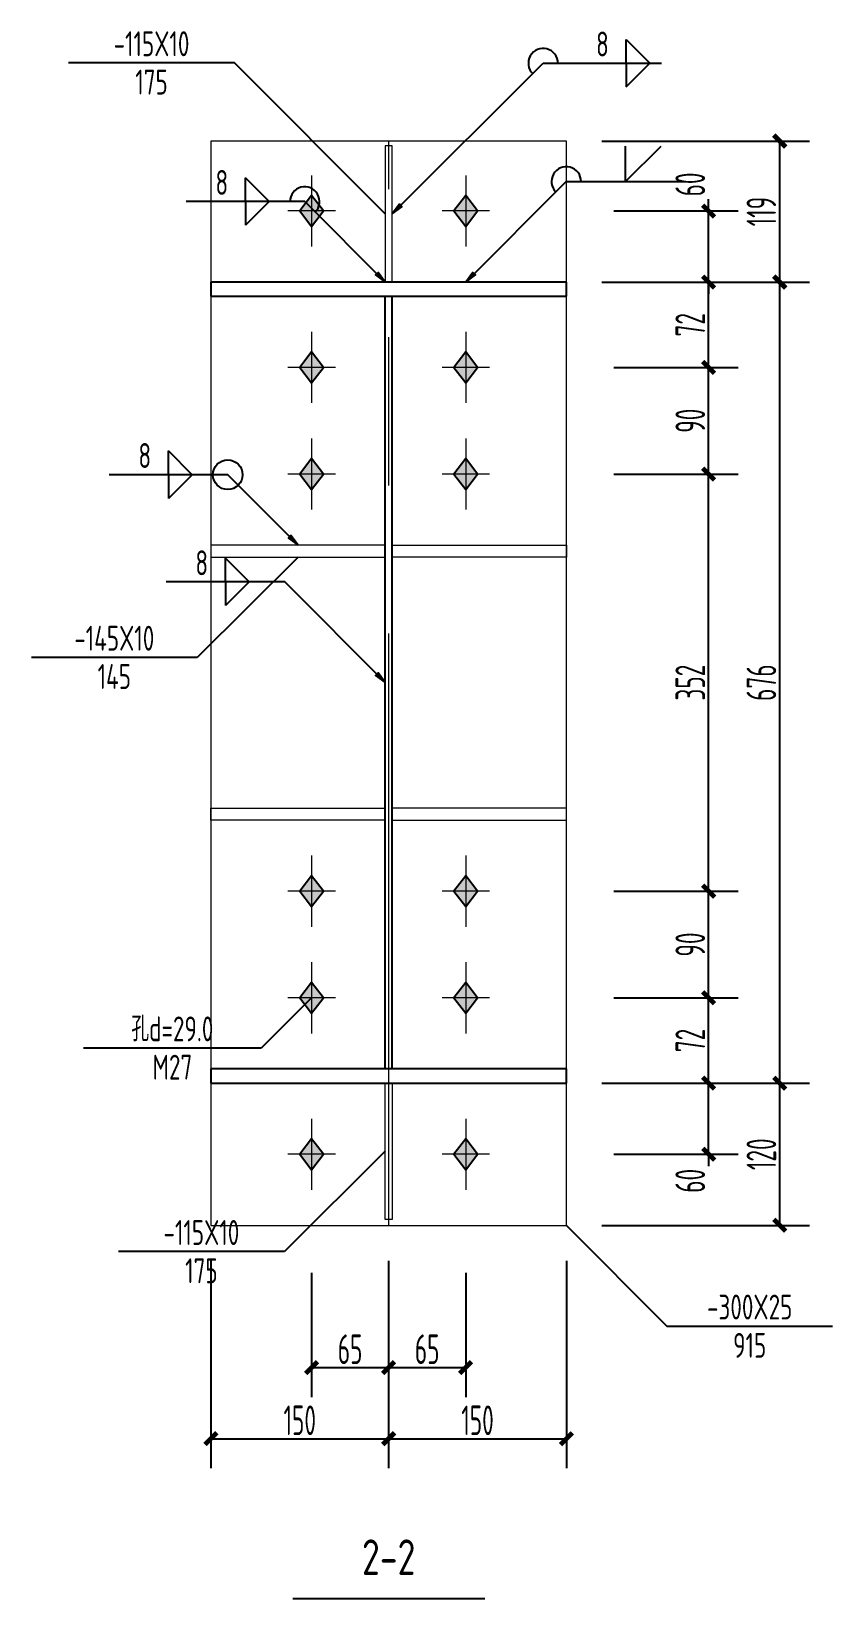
# Model space of a CAD drawing. Extents: x 447413 to 2975780, y -1432727 to 1301644.
# Drawn here: x 2641071 to 2647832, y -1249014 to -1235788 of the extents above; entities that cross this region are included whole.
import ezdxf
from ezdxf.enums import TextEntityAlignment as Align

# ---------------------------------------------------------------- set-up
doc = ezdxf.new("R2010")
doc.units = 0
doc.header["$LTSCALE"] = 1000
doc.header["$MEASUREMENT"] = 0
doc.linetypes.add('线型6', pattern=[8.75, 5, -1.25, 1.25, -1.25])
for name, color, linetype in [('10', 7, 'Continuous'), ('尺寸标注', 253, 'Continuous'), ('焊缝标注', 253, 'Continuous'), ('螺栓孔标注', 253, 'Continuous'), ('钢板标注', 253, 'Continuous')]:
    doc.layers.add(name, color=color, linetype=linetype)
doc.layers.add('20', color=2, linetype='Continuous', lineweight=18)
doc.styles.add('PkpmHz', font='Pkpmeng', dxfattribs={"width": 0.6, "bigfont": 'hztxt'})
doc.dimstyles.new('Pkpm_1.00', dxfattribs={"dimtxt": 250, "dimasz": 100, "dimexe": 250, "dimexo": 0.0625, "dimgap": 30, "dimtad": 1, "dimdec": 0, "dimrnd": 5, "dimzin": 0, "dimdsep": 46, "dimtxsty": 'PkpmHz', "dimblk1": 'ARCHTICK', "dimblk2": 'ARCHTICK', "dimsah": 1, "dimcen": 0.09, "dimadec": 0, "dimazin": 0, "dimtfac": 1, "dimtdec": 0, "dimtmove": 2, "dimatfit": 1, "dimfxl": 0, "dimtolj": 1, "dimtzin": 0, "dimarcsym": 0})

# ---------------------------------------------------------------- blocks, each defined once
blk = doc.blocks.new('_ArchTick')
at = {"color": 0, "linetype": 'ByBlock', "const_width": 0.4}
blk.add_lwpolyline([(-0.5, -0.5), (0.5, 0.5)], dxfattribs=at)
blk = doc.blocks.new('*D1303')
at = {"layer": 'Defpoints', "color": 0, "linetype": 'Continuous', "transparency": 16777216}
for p in [(2645586, -1237304), (2646786, -1237304), (2645586, -1237904)]:
    blk.add_point(p, dxfattribs=at)
at = {"layer": '尺寸标注', "color": 0, "linetype": 'Continuous', "lineweight": -2, "transparency": 16777216}
for p, q in [((2646786, -1237304), (2646786, -1237204)), ((2645986, -1237304), (2647036, -1237304)), ((2646786, -1237904), (2646786, -1237304)), ((2645986, -1237904), (2647036, -1237904)), ((2646786, -1237904), (2646786, -1238004))]:
    blk.add_line(p, q, dxfattribs=at)
at = {"layer": '尺寸标注', "color": 0, "linetype": 'Continuous', "lineweight": -2, "transparency": 16777216, "xscale": 100, "yscale": 100, "zscale": 100}
for p, rotation in [((2646786, -1237304), 270), ((2646786, -1237904), 90)]:
    blk.add_blockref('_ArchTick', p, dxfattribs=dict(at, rotation=rotation))
at = {"layer": '尺寸标注', "color": 0, "linetype": 'Continuous', "transparency": 16777216, "insert": (2646631, -1237080), "char_height": 250, "attachment_point": 5, "rotation": 90, "style": 'PkpmHz'}
blk.add_mtext('\\A1;60', dxfattribs=at)
blk = doc.blocks.new('*D1304')
at = {"layer": 'Defpoints', "color": 0, "linetype": 'Continuous', "transparency": 16777216}
for p in [(2645586, -1237904), (2646786, -1237904), (2645586, -1238624)]:
    blk.add_point(p, dxfattribs=at)
at = {"layer": '尺寸标注', "color": 0, "linetype": 'Continuous', "lineweight": -2, "transparency": 16777216}
for p, q in [((2645986, -1237904), (2647036, -1237904)), ((2646786, -1238624), (2646786, -1237904)), ((2645986, -1238624), (2647036, -1238624))]:
    blk.add_line(p, q, dxfattribs=at)
at = {"layer": '尺寸标注', "color": 0, "linetype": 'Continuous', "lineweight": -2, "transparency": 16777216, "xscale": 100, "yscale": 100, "zscale": 100}
for p, rotation in [((2646786, -1237904), 90), ((2646786, -1238624), 270)]:
    blk.add_blockref('_ArchTick', p, dxfattribs=dict(at, rotation=rotation))
at = {"layer": '尺寸标注', "color": 0, "linetype": 'Continuous', "transparency": 16777216, "insert": (2646631, -1238264), "char_height": 250, "attachment_point": 5, "rotation": 90, "style": 'PkpmHz'}
blk.add_mtext('\\A1;72', dxfattribs=at)
blk = doc.blocks.new('*D1305')
at = {"layer": 'Defpoints', "color": 0, "linetype": 'Continuous', "transparency": 16777216}
for p in [(2645586, -1238624), (2646786, -1238624), (2645586, -1239524)]:
    blk.add_point(p, dxfattribs=at)
at = {"layer": '尺寸标注', "color": 0, "linetype": 'Continuous', "lineweight": -2, "transparency": 16777216}
for p, q in [((2645986, -1238624), (2647036, -1238624)), ((2646786, -1239524), (2646786, -1238624)), ((2645986, -1239524), (2647036, -1239524))]:
    blk.add_line(p, q, dxfattribs=at)
at = {"layer": '尺寸标注', "color": 0, "linetype": 'Continuous', "lineweight": -2, "transparency": 16777216, "xscale": 100, "yscale": 100, "zscale": 100}
for p, rotation in [((2646786, -1238624), 90), ((2646786, -1239524), 270)]:
    blk.add_blockref('_ArchTick', p, dxfattribs=dict(at, rotation=rotation))
at = {"layer": '尺寸标注', "color": 0, "linetype": 'Continuous', "transparency": 16777216, "insert": (2646631, -1239074), "char_height": 250, "attachment_point": 5, "rotation": 90, "style": 'PkpmHz'}
blk.add_mtext('\\A1;90', dxfattribs=at)
blk = doc.blocks.new('*D1306')
at = {"layer": 'Defpoints', "color": 0, "linetype": 'Continuous', "transparency": 16777216}
for p in [(2645586, -1244664), (2646786, -1244664), (2645586, -1245264)]:
    blk.add_point(p, dxfattribs=at)
at = {"layer": '尺寸标注', "color": 0, "linetype": 'Continuous', "lineweight": -2, "transparency": 16777216}
for p, q in [((2646786, -1244664), (2646786, -1244564)), ((2645986, -1244664), (2647036, -1244664)), ((2646786, -1245264), (2646786, -1244664)), ((2645986, -1245264), (2647036, -1245264)), ((2646786, -1245264), (2646786, -1245364))]:
    blk.add_line(p, q, dxfattribs=at)
at = {"layer": '尺寸标注', "color": 0, "linetype": 'Continuous', "lineweight": -2, "transparency": 16777216, "xscale": 100, "yscale": 100, "zscale": 100}
for p, rotation in [((2646786, -1244664), 270), ((2646786, -1245264), 90)]:
    blk.add_blockref('_ArchTick', p, dxfattribs=dict(at, rotation=rotation))
at = {"layer": '尺寸标注', "color": 0, "linetype": 'Continuous', "transparency": 16777216, "insert": (2646631, -1245488), "char_height": 250, "attachment_point": 5, "rotation": 90, "style": 'PkpmHz'}
blk.add_mtext('\\A1;60', dxfattribs=at)
blk = doc.blocks.new('*D1307')
at = {"layer": 'Defpoints', "color": 0, "linetype": 'Continuous', "transparency": 16777216}
for p in [(2645586, -1243944), (2646786, -1243944), (2645586, -1244664)]:
    blk.add_point(p, dxfattribs=at)
at = {"layer": '尺寸标注', "color": 0, "linetype": 'Continuous', "lineweight": -2, "transparency": 16777216}
for p, q in [((2645986, -1243944), (2647036, -1243944)), ((2646786, -1244664), (2646786, -1243944)), ((2645986, -1244664), (2647036, -1244664))]:
    blk.add_line(p, q, dxfattribs=at)
at = {"layer": '尺寸标注', "color": 0, "linetype": 'Continuous', "lineweight": -2, "transparency": 16777216, "xscale": 100, "yscale": 100, "zscale": 100}
for p, rotation in [((2646786, -1243944), 90), ((2646786, -1244664), 270)]:
    blk.add_blockref('_ArchTick', p, dxfattribs=dict(at, rotation=rotation))
at = {"layer": '尺寸标注', "color": 0, "linetype": 'Continuous', "transparency": 16777216, "insert": (2646631, -1244304), "char_height": 250, "attachment_point": 5, "rotation": 90, "style": 'PkpmHz'}
blk.add_mtext('\\A1;72', dxfattribs=at)
blk = doc.blocks.new('*D1308')
at = {"layer": 'Defpoints', "color": 0, "linetype": 'Continuous', "transparency": 16777216}
for p in [(2645586, -1243044), (2646786, -1243044), (2645586, -1243944)]:
    blk.add_point(p, dxfattribs=at)
at = {"layer": '尺寸标注', "color": 0, "linetype": 'Continuous', "lineweight": -2, "transparency": 16777216}
for p, q in [((2645986, -1243044), (2647036, -1243044)), ((2646786, -1243944), (2646786, -1243044)), ((2645986, -1243944), (2647036, -1243944))]:
    blk.add_line(p, q, dxfattribs=at)
at = {"layer": '尺寸标注', "color": 0, "linetype": 'Continuous', "lineweight": -2, "transparency": 16777216, "xscale": 100, "yscale": 100, "zscale": 100}
for p, rotation in [((2646786, -1243044), 90), ((2646786, -1243944), 270)]:
    blk.add_blockref('_ArchTick', p, dxfattribs=dict(at, rotation=rotation))
at = {"layer": '尺寸标注', "color": 0, "linetype": 'Continuous', "transparency": 16777216, "insert": (2646631, -1243494), "char_height": 250, "attachment_point": 5, "rotation": 90, "style": 'PkpmHz'}
blk.add_mtext('\\A1;90', dxfattribs=at)
blk = doc.blocks.new('*D1309')
at = {"layer": 'Defpoints', "color": 0, "linetype": 'Continuous', "transparency": 16777216}
for p in [(2645586, -1239524), (2646786, -1239524), (2645586, -1243044)]:
    blk.add_point(p, dxfattribs=at)
at = {"layer": '尺寸标注', "color": 0, "linetype": 'Continuous', "lineweight": -2, "transparency": 16777216}
for p, q in [((2645986, -1239524), (2647036, -1239524)), ((2646786, -1243044), (2646786, -1239524)), ((2645986, -1243044), (2647036, -1243044))]:
    blk.add_line(p, q, dxfattribs=at)
at = {"layer": '尺寸标注', "color": 0, "linetype": 'Continuous', "lineweight": -2, "transparency": 16777216, "xscale": 100, "yscale": 100, "zscale": 100}
for p, rotation in [((2646786, -1239524), 90), ((2646786, -1243044), 270)]:
    blk.add_blockref('_ArchTick', p, dxfattribs=dict(at, rotation=rotation))
at = {"layer": '尺寸标注', "color": 0, "linetype": 'Continuous', "transparency": 16777216, "insert": (2646631, -1241284), "char_height": 250, "attachment_point": 5, "rotation": 90, "style": 'PkpmHz'}
blk.add_mtext('\\A1;352', dxfattribs=at)
blk = doc.blocks.new('*D1310')
at = {"layer": 'Defpoints', "color": 0, "linetype": 'Continuous', "transparency": 16777216}
for p in [(2643436, -1245864), (2644086, -1245864), (2644086, -1247064)]:
    blk.add_point(p, dxfattribs=at)
at = {"layer": '尺寸标注', "color": 0, "linetype": 'Continuous', "lineweight": -2, "transparency": 16777216}
for p, q in [((2643436, -1246264), (2643436, -1247314)), ((2644086, -1246264), (2644086, -1247314)), ((2643436, -1247064), (2644086, -1247064))]:
    blk.add_line(p, q, dxfattribs=at)
at = {"layer": '尺寸标注', "color": 0, "linetype": 'Continuous', "lineweight": -2, "transparency": 16777216, "xscale": 100, "yscale": 100, "zscale": 100, "rotation": 180}
blk.add_blockref('_ArchTick', (2643436, -1247064), dxfattribs=at)
at = {"layer": '尺寸标注', "color": 0, "linetype": 'Continuous', "lineweight": -2, "transparency": 16777216, "xscale": 100, "yscale": 100, "zscale": 100}
blk.add_blockref('_ArchTick', (2644086, -1247064), dxfattribs=at)
at = {"layer": '尺寸标注', "color": 0, "linetype": 'Continuous', "transparency": 16777216, "insert": (2643761, -1246909), "char_height": 250, "attachment_point": 5, "style": 'PkpmHz'}
blk.add_mtext('\\A1;65', dxfattribs=at)
blk = doc.blocks.new('*D1311')
at = {"layer": 'Defpoints', "color": 0, "linetype": 'Continuous', "transparency": 16777216}
for p in [(2644086, -1245864), (2644736, -1245864), (2644736, -1247064)]:
    blk.add_point(p, dxfattribs=at)
at = {"layer": '尺寸标注', "color": 0, "linetype": 'Continuous', "lineweight": -2, "transparency": 16777216}
for p, q in [((2644086, -1246264), (2644086, -1247314)), ((2644736, -1246264), (2644736, -1247314)), ((2644086, -1247064), (2644736, -1247064))]:
    blk.add_line(p, q, dxfattribs=at)
at = {"layer": '尺寸标注', "color": 0, "linetype": 'Continuous', "lineweight": -2, "transparency": 16777216, "xscale": 100, "yscale": 100, "zscale": 100, "rotation": 180}
blk.add_blockref('_ArchTick', (2644086, -1247064), dxfattribs=at)
at = {"layer": '尺寸标注', "color": 0, "linetype": 'Continuous', "lineweight": -2, "transparency": 16777216, "xscale": 100, "yscale": 100, "zscale": 100}
blk.add_blockref('_ArchTick', (2644736, -1247064), dxfattribs=at)
at = {"layer": '尺寸标注', "color": 0, "linetype": 'Continuous', "transparency": 16777216, "insert": (2644411, -1246909), "char_height": 250, "attachment_point": 5, "style": 'PkpmHz'}
blk.add_mtext('\\A1;65', dxfattribs=at)
blk = doc.blocks.new('*D1312')
at = {"layer": 'Defpoints', "color": 0, "linetype": 'Continuous', "transparency": 16777216}
for p in [(2642586, -1245864), (2644086, -1245864), (2644086, -1247664)]:
    blk.add_point(p, dxfattribs=at)
at = {"layer": '尺寸标注', "color": 0, "linetype": 'Continuous', "lineweight": -2, "transparency": 16777216}
for p, q in [((2642586, -1246164), (2642586, -1247914)), ((2644086, -1246164), (2644086, -1247914)), ((2642586, -1247664), (2644086, -1247664))]:
    blk.add_line(p, q, dxfattribs=at)
at = {"layer": '尺寸标注', "color": 0, "linetype": 'Continuous', "lineweight": -2, "transparency": 16777216, "xscale": 100, "yscale": 100, "zscale": 100, "rotation": 180}
blk.add_blockref('_ArchTick', (2642586, -1247664), dxfattribs=at)
at = {"layer": '尺寸标注', "color": 0, "linetype": 'Continuous', "lineweight": -2, "transparency": 16777216, "xscale": 100, "yscale": 100, "zscale": 100}
blk.add_blockref('_ArchTick', (2644086, -1247664), dxfattribs=at)
at = {"layer": '尺寸标注', "color": 0, "linetype": 'Continuous', "transparency": 16777216, "insert": (2643336, -1247509), "char_height": 250, "attachment_point": 5, "style": 'PkpmHz'}
blk.add_mtext('\\A1;150', dxfattribs=at)
blk = doc.blocks.new('*D1313')
at = {"layer": 'Defpoints', "color": 0, "linetype": 'Continuous', "transparency": 16777216}
for p in [(2644086, -1245864), (2645586, -1245864), (2645586, -1247664)]:
    blk.add_point(p, dxfattribs=at)
at = {"layer": '尺寸标注', "color": 0, "linetype": 'Continuous', "lineweight": -2, "transparency": 16777216}
for p, q in [((2644086, -1246164), (2644086, -1247914)), ((2645586, -1246164), (2645586, -1247914)), ((2644086, -1247664), (2645586, -1247664))]:
    blk.add_line(p, q, dxfattribs=at)
at = {"layer": '尺寸标注', "color": 0, "linetype": 'Continuous', "lineweight": -2, "transparency": 16777216, "xscale": 100, "yscale": 100, "zscale": 100, "rotation": 180}
blk.add_blockref('_ArchTick', (2644086, -1247664), dxfattribs=at)
at = {"layer": '尺寸标注', "color": 0, "linetype": 'Continuous', "lineweight": -2, "transparency": 16777216, "xscale": 100, "yscale": 100, "zscale": 100}
blk.add_blockref('_ArchTick', (2645586, -1247664), dxfattribs=at)
at = {"layer": '尺寸标注', "color": 0, "linetype": 'Continuous', "transparency": 16777216, "insert": (2644836, -1247509), "char_height": 250, "attachment_point": 5, "style": 'PkpmHz'}
blk.add_mtext('\\A1;150', dxfattribs=at)
blk = doc.blocks.new('*D1314')
at = {"layer": 'Defpoints', "color": 0, "linetype": 'Continuous', "transparency": 16777216}
for p in [(2645586, -1244664), (2647386, -1244664), (2645586, -1245864)]:
    blk.add_point(p, dxfattribs=at)
at = {"layer": '尺寸标注', "color": 0, "linetype": 'Continuous', "lineweight": -2, "transparency": 16777216}
for p, q in [((2645886, -1244664), (2647636, -1244664)), ((2647386, -1245864), (2647386, -1244664)), ((2645886, -1245864), (2647636, -1245864))]:
    blk.add_line(p, q, dxfattribs=at)
at = {"layer": '尺寸标注', "color": 0, "linetype": 'Continuous', "lineweight": -2, "transparency": 16777216, "xscale": 100, "yscale": 100, "zscale": 100}
for p, rotation in [((2647386, -1244664), 90), ((2647386, -1245864), 270)]:
    blk.add_blockref('_ArchTick', p, dxfattribs=dict(at, rotation=rotation))
at = {"layer": '尺寸标注', "color": 0, "linetype": 'Continuous', "transparency": 16777216, "insert": (2647231, -1245264), "char_height": 250, "attachment_point": 5, "rotation": 90, "style": 'PkpmHz'}
blk.add_mtext('\\A1;120', dxfattribs=at)
blk = doc.blocks.new('*D1315')
at = {"layer": 'Defpoints', "color": 0, "linetype": 'Continuous', "transparency": 16777216}
for p in [(2645586, -1237904), (2647386, -1237904), (2645586, -1244664)]:
    blk.add_point(p, dxfattribs=at)
at = {"layer": '尺寸标注', "color": 0, "linetype": 'Continuous', "lineweight": -2, "transparency": 16777216}
for p, q in [((2645886, -1237904), (2647636, -1237904)), ((2647386, -1244664), (2647386, -1237904)), ((2645886, -1244664), (2647636, -1244664))]:
    blk.add_line(p, q, dxfattribs=at)
at = {"layer": '尺寸标注', "color": 0, "linetype": 'Continuous', "lineweight": -2, "transparency": 16777216, "xscale": 100, "yscale": 100, "zscale": 100}
for p, rotation in [((2647386, -1237904), 90), ((2647386, -1244664), 270)]:
    blk.add_blockref('_ArchTick', p, dxfattribs=dict(at, rotation=rotation))
at = {"layer": '尺寸标注', "color": 0, "linetype": 'Continuous', "transparency": 16777216, "insert": (2647231, -1241284), "char_height": 250, "attachment_point": 5, "rotation": 90, "style": 'PkpmHz'}
blk.add_mtext('\\A1;676', dxfattribs=at)
blk = doc.blocks.new('*D1316')
at = {"layer": 'Defpoints', "color": 0, "linetype": 'Continuous', "transparency": 16777216}
for p in [(2645586, -1236714), (2647386, -1236714), (2645586, -1237904)]:
    blk.add_point(p, dxfattribs=at)
at = {"layer": '尺寸标注', "color": 0, "linetype": 'Continuous', "lineweight": -2, "transparency": 16777216}
for p, q in [((2645886, -1236714), (2647636, -1236714)), ((2647386, -1237904), (2647386, -1236714)), ((2645886, -1237904), (2647636, -1237904))]:
    blk.add_line(p, q, dxfattribs=at)
at = {"layer": '尺寸标注', "color": 0, "linetype": 'Continuous', "lineweight": -2, "transparency": 16777216, "xscale": 100, "yscale": 100, "zscale": 100}
for p, rotation in [((2647386, -1236714), 90), ((2647386, -1237904), 270)]:
    blk.add_blockref('_ArchTick', p, dxfattribs=dict(at, rotation=rotation))
at = {"layer": '尺寸标注', "color": 0, "linetype": 'Continuous', "transparency": 16777216, "insert": (2647231, -1237309), "char_height": 250, "attachment_point": 5, "rotation": 90, "style": 'PkpmHz'}
blk.add_mtext('\\A1;119', dxfattribs=at)

msp = doc.modelspace()

# ---------------------------------------------------------------- hatches: boundary and pattern name
at = {"layer": '10'}
for points in [[(2643436.3, -1237173.9), (2643336.3, -1237303.9), (2643436.3, -1237433.9), (2643536.3, -1237303.9)], [(2644736.3, -1237173.9), (2644636.3, -1237303.9), (2644736.3, -1237433.9), (2644836.3, -1237303.9)], [(2643436.3, -1238493.9), (2643336.3, -1238623.9), (2643436.3, -1238753.9), (2643536.3, -1238623.9)], [(2644736.3, -1238493.9), (2644636.3, -1238623.9), (2644736.3, -1238753.9), (2644836.3, -1238623.9)], [(2643436.3, -1239393.9), (2643336.3, -1239523.9), (2643436.3, -1239653.9), (2643536.3, -1239523.9)], [(2644736.3, -1239393.9), (2644636.3, -1239523.9), (2644736.3, -1239653.9), (2644836.3, -1239523.9)], [(2643436.3, -1242914.1), (2643336.3, -1243044.1), (2643436.3, -1243174.1), (2643536.3, -1243044.1)], [(2644736.3, -1242914.1), (2644636.3, -1243044.1), (2644736.3, -1243174.1), (2644836.3, -1243044.1)], [(2643436.3, -1243814.1), (2643336.3, -1243944.1), (2643436.3, -1244074.1), (2643536.3, -1243944.1)], [(2644736.3, -1243814.1), (2644636.3, -1243944.1), (2644736.3, -1244074.1), (2644836.3, -1243944.1)], [(2643436.3, -1245134.1), (2643336.3, -1245264.1), (2643436.3, -1245394.1), (2643536.3, -1245264.1)], [(2644736.3, -1245134.1), (2644636.3, -1245264.1), (2644736.3, -1245394.1), (2644836.3, -1245264.1)]]:
    msp.add_hatch(color=1, dxfattribs=at).paths.add_polyline_path(points)
at = {"layer": '焊缝标注'}
for points in [[(2644116.3, -1237328.9), (2644197.6, -1237268.9), (2644176.4, -1237247.6)], [(2644056.3, -1237903.9), (2643996.3, -1237822.5), (2643975, -1237843.7)], [(2644736.3, -1237903.9), (2644817.6, -1237843.9), (2644796.4, -1237822.6)], [(2643321.3, -1240123.9), (2643261.3, -1240042.5), (2643240, -1240063.7)], [(2644056.3, -1241284), (2643996.3, -1241202.6), (2643975, -1241223.8)]]:
    msp.add_hatch(color=256, dxfattribs=at).paths.add_polyline_path(points)

# ---------------------------------------------------------------- linework, layer by layer
at = {"layer": '10', "linetype": '线型6', "lineweight": 18}
msp.add_line((2644086.3, -1245869.1, 126000), (2644086.3, -1236709.1, 126000), dxfattribs=at)
at = {"layer": '10', "color": 9, "lineweight": 18}
for p, q in [((2643436.3, -1237003.9, 126000), (2643436.3, -1237603.9, 126000)), ((2644736.3, -1237003.9, 126000), (2644736.3, -1237603.9, 126000)), ((2643636.3, -1237303.9, 126000), (2643236.3, -1237303.9, 126000)), ((2644936.3, -1237303.9, 126000), (2644536.3, -1237303.9, 126000)), ((2643436.3, -1238323.9, 126000), (2643436.3, -1238923.9, 126000)), ((2644736.3, -1238323.9, 126000), (2644736.3, -1238923.9, 126000)), ((2643636.3, -1238623.9, 126000), (2643236.3, -1238623.9, 126000)), ((2644936.3, -1238623.9, 126000), (2644536.3, -1238623.9, 126000)), ((2643436.3, -1239223.9, 126000), (2643436.3, -1239823.9, 126000)), ((2644736.3, -1239223.9, 126000), (2644736.3, -1239823.9, 126000)), ((2643636.3, -1239523.9, 126000), (2643236.3, -1239523.9, 126000)), ((2644936.3, -1239523.9, 126000), (2644536.3, -1239523.9, 126000)), ((2643436.3, -1242744.1, 126000), (2643436.3, -1243344.1, 126000)), ((2644736.3, -1242744.1, 126000), (2644736.3, -1243344.1, 126000)), ((2643636.3, -1243044.1, 126000), (2643236.3, -1243044.1, 126000)), ((2644936.3, -1243044.1, 126000), (2644536.3, -1243044.1, 126000)), ((2643436.3, -1243644.1, 126000), (2643436.3, -1244244.1, 126000)), ((2644736.3, -1243644.1, 126000), (2644736.3, -1244244.1, 126000)), ((2643636.3, -1243944.1, 126000), (2643236.3, -1243944.1, 126000)), ((2644936.3, -1243944.1, 126000), (2644536.3, -1243944.1, 126000)), ((2643436.3, -1244964.1, 126000), (2643436.3, -1245564.1, 126000)), ((2644736.3, -1244964.1, 126000), (2644736.3, -1245564.1, 126000)), ((2643636.3, -1245264.1, 126000), (2643236.3, -1245264.1, 126000)), ((2644936.3, -1245264.1, 126000), (2644536.3, -1245264.1, 126000))]:
    msp.add_line(p, q, dxfattribs=at)
at = {"layer": '10', "color": 3}
for p, q in [((2645586.3, -1237903.9, 126000), (2642586.3, -1237903.9, 126000)), ((2642586.3, -1237903.9, 126000), (2642586.3, -1238023.9, 126000)), ((2645586.3, -1238023.9, 126000), (2645586.3, -1237903.9, 126000)), ((2642586.3, -1238023.9, 126000), (2645586.3, -1238023.9, 126000)), ((2644056.3, -1244544.1, 126000), (2644056.3, -1238023.9, 126000)), ((2644116.3, -1244544.1, 126000), (2644116.3, -1238023.9, 126000)), ((2645586.3, -1244544.1, 126000), (2642586.3, -1244544.1, 126000)), ((2642586.3, -1244544.1, 126000), (2642586.3, -1244664.1, 126000)), ((2645586.3, -1244664.1, 126000), (2645586.3, -1244544.1, 126000)), ((2642586.3, -1244664.1, 126000), (2645586.3, -1244664.1, 126000))]:
    msp.add_line(p, q, dxfattribs=at)
at = {"layer": '10'}
msp.add_line((2643276.3, -1249014.1, 126000), (2644896.3, -1249014.1, 126000), dxfattribs=at)
at = {"layer": '10', "color": 1, "linetype": 'Continuous', "elevation": 126000}
for points in [[(2643436.3, -1237173.9), (2643336.3, -1237303.9), (2643436.3, -1237433.9), (2643536.3, -1237303.9)], [(2644736.3, -1237173.9), (2644636.3, -1237303.9), (2644736.3, -1237433.9), (2644836.3, -1237303.9)], [(2643436.3, -1238493.9), (2643336.3, -1238623.9), (2643436.3, -1238753.9), (2643536.3, -1238623.9)], [(2644736.3, -1238493.9), (2644636.3, -1238623.9), (2644736.3, -1238753.9), (2644836.3, -1238623.9)], [(2643436.3, -1239393.9), (2643336.3, -1239523.9), (2643436.3, -1239653.9), (2643536.3, -1239523.9)], [(2644736.3, -1239393.9), (2644636.3, -1239523.9), (2644736.3, -1239653.9), (2644836.3, -1239523.9)], [(2643436.3, -1242914.1), (2643336.3, -1243044.1), (2643436.3, -1243174.1), (2643536.3, -1243044.1)], [(2644736.3, -1242914.1), (2644636.3, -1243044.1), (2644736.3, -1243174.1), (2644836.3, -1243044.1)], [(2643436.3, -1243814.1), (2643336.3, -1243944.1), (2643436.3, -1244074.1), (2643536.3, -1243944.1)], [(2644736.3, -1243814.1), (2644636.3, -1243944.1), (2644736.3, -1244074.1), (2644836.3, -1243944.1)], [(2643436.3, -1245134.1), (2643336.3, -1245264.1), (2643436.3, -1245394.1), (2643536.3, -1245264.1)], [(2644736.3, -1245134.1), (2644636.3, -1245264.1), (2644736.3, -1245394.1), (2644836.3, -1245264.1)]]:
    msp.add_lwpolyline(points, close=True, dxfattribs=at)
at = {"layer": '20'}
for p, q in [((2645586.3, -1236714.1, 126000), (2642586.3, -1236714.1, 126000)), ((2642586.3, -1236714.1, 126000), (2642586.3, -1245864.1, 126000)), ((2644116.3, -1236753.9, 126000), (2644056.3, -1236753.9, 126000)), ((2644056.3, -1236753.9, 126000), (2644056.3, -1237903.9, 126000)), ((2644116.3, -1237903.9, 126000), (2644116.3, -1236753.9, 126000)), ((2645586.3, -1245864.1, 126000), (2645586.3, -1236714.1, 126000)), ((2644056.3, -1237903.9, 126000), (2644116.3, -1237903.9, 126000)), ((2644056.3, -1240123.9, 126000), (2642586.3, -1240123.9, 126000)), ((2642586.3, -1240123.9, 126000), (2642586.3, -1240223.9, 126000)), ((2644056.3, -1240223.9, 126000), (2644056.3, -1240123.9, 126000)), ((2644116.3, -1240123.9, 126000), (2645586.3, -1240123.9, 126000)), ((2644116.3, -1240223.9, 126000), (2644116.3, -1240123.9, 126000)), ((2645586.3, -1240123.9, 126000), (2645586.3, -1240223.9, 126000)), ((2642586.3, -1240223.9, 126000), (2644056.3, -1240223.9, 126000)), ((2645586.3, -1240223.9, 126000), (2644116.3, -1240223.9, 126000)), ((2642586.3, -1242444.1, 126000), (2642586.3, -1242344.1, 126000)), ((2642586.3, -1242344.1, 126000), (2644056.3, -1242344.1, 126000)), ((2644056.3, -1242444.1, 126000), (2642586.3, -1242444.1, 126000)), ((2644056.3, -1242344.1, 126000), (2644056.3, -1242444.1, 126000)), ((2645586.3, -1242344.1, 126000), (2644116.3, -1242344.1, 126000)), ((2644116.3, -1242344.1, 126000), (2644116.3, -1242444.1, 126000)), ((2644116.3, -1242444.1, 126000), (2645586.3, -1242444.1, 126000)), ((2645586.3, -1242444.1, 126000), (2645586.3, -1242344.1, 126000)), ((2644056.3, -1244664.1, 126000), (2644116.3, -1244664.1, 126000)), ((2644056.3, -1245814.1, 126000), (2644056.3, -1244664.1, 126000)), ((2644116.3, -1244664.1, 126000), (2644116.3, -1245814.1, 126000)), ((2642586.3, -1245864.1, 126000), (2645586.3, -1245864.1, 126000)), ((2644116.3, -1245814.1, 126000), (2644056.3, -1245814.1, 126000))]:
    msp.add_line(p, q, dxfattribs=at)
at = {"layer": '焊缝标注'}
for p, q in [((2646089.6, -1235856.6, 126000), (2646289.6, -1236056.6, 126000)), ((2646089.6, -1236056.6, 126000), (2646089.6, -1235856.6, 126000)), ((2644116.3, -1237328.9, 126000), (2645389.6, -1236056.6, 126000)), ((2645389.6, -1236056.6, 126000), (2646389.6, -1236056.6, 126000)), ((2646089.6, -1236256.6, 126000), (2646289.6, -1236056.6, 126000)), ((2646089.6, -1236056.6, 126000), (2646089.6, -1236256.6, 126000)), ((2646085.1, -1237055.7, 126000), (2646085.1, -1236755.7, 126000)), ((2646085.1, -1237055.7, 126000), (2646385.1, -1236755.7, 126000)), ((2643078.2, -1237224.3, 126000), (2642878.2, -1237024.3, 126000)), ((2642878.2, -1237224.3, 126000), (2642878.2, -1237024.3, 126000)), ((2644736.3, -1237903.9, 126000), (2645585.1, -1237055.7, 126000)), ((2645585.1, -1237055.7, 126000), (2646585.1, -1237055.7, 126000)), ((2643378.2, -1237224.3, 126000), (2642378.2, -1237224.3, 126000)), ((2643078.2, -1237224.3, 126000), (2642878.2, -1237424.3, 126000)), ((2642878.2, -1237224.3, 126000), (2642878.2, -1237424.3, 126000)), ((2644056.3, -1237903.9, 126000), (2643378.2, -1237224.3, 126000)), ((2642428, -1239529.3, 126000), (2642228, -1239329.3, 126000)), ((2642228, -1239529.3, 126000), (2642228, -1239329.3, 126000)), ((2642728, -1239529.3, 126000), (2641728, -1239529.3, 126000)), ((2642428, -1239529.3, 126000), (2642228, -1239729.3, 126000)), ((2642228, -1239529.3, 126000), (2642228, -1239729.3, 126000)), ((2643321.3, -1240123.9, 126000), (2642728, -1239529.3, 126000)), ((2642908.7, -1240434.5, 126000), (2642708.7, -1240234.5, 126000)), ((2642708.7, -1240434.5, 126000), (2642708.7, -1240234.5, 126000)), ((2643208.7, -1240434.5, 126000), (2642208.7, -1240434.5, 126000)), ((2642908.7, -1240434.5, 126000), (2642708.7, -1240634.5, 126000)), ((2642708.7, -1240434.5, 126000), (2642708.7, -1240634.5, 126000)), ((2644056.3, -1241284, 126000), (2643208.7, -1240434.5, 126000))]:
    msp.add_line(p, q, dxfattribs=at)
at = {"layer": '焊缝标注', "linetype": 'Continuous', "elevation": 126000}
for points in [[(2644116.3, -1237328.9), (2644197.6, -1237268.9), (2644176.4, -1237247.6)], [(2644056.3, -1237903.9), (2643996.3, -1237822.5), (2643975, -1237843.7)], [(2644736.3, -1237903.9), (2644817.6, -1237843.9), (2644796.4, -1237822.6)], [(2643321.3, -1240123.9), (2643261.3, -1240042.5), (2643240, -1240063.7)], [(2644056.3, -1241284), (2643996.3, -1241202.6), (2643975, -1241223.8)]]:
    msp.add_lwpolyline(points, close=True, dxfattribs=at)
at = {"layer": '焊缝标注'}
msp.add_circle((2642728, -1239529.3, 126000), 125, dxfattribs=at)
for centre, start, end in [((2645389.6, -1236056.6, 126000), 0, 224.97719), ((2645585.1, -1237055.7, 126000), 0, 224.9772), ((2643378.2, -1237224.3, 126000), 314.93158, 180)]:
    msp.add_arc(centre, 125, start, end, dxfattribs=at)
at = {"layer": '螺栓孔标注'}
for p, q in [((2643436.3, -1243944.1, 126000), (2643011.1, -1244367.5, 126000)), ((2643011.1, -1244367.5, 126000), (2641511.1, -1244367.5, 126000))]:
    msp.add_line(p, q, dxfattribs=at)
at = {"layer": '螺栓孔标注', "const_width": 0.1, "elevation": 126000}
msp.add_lwpolyline([(2643436.3, -1243944.1, 1), (2643436.2, -1243944.1, 1)], format="xyb", close=True, dxfattribs=at)
at = {"layer": '钢板标注'}
for p, q in [((2642785, -1236054.6, 126000), (2641385, -1236054.6, 126000)), ((2644056.3, -1237328.9, 126000), (2642785, -1236054.6, 126000)), ((2643321.3, -1240223.9, 126000), (2642471, -1241070.8, 126000)), ((2642471, -1241070.8, 126000), (2641071, -1241070.8, 126000)), ((2644056.3, -1245239.1, 126000), (2643206, -1246085.9, 126000)), ((2645586.3, -1245864.1, 126000), (2646432.4, -1246715, 126000)), ((2643206, -1246085.9, 126000), (2641806, -1246085.9, 126000)), ((2646432.4, -1246715, 126000), (2647832.4, -1246715, 126000))]:
    msp.add_line(p, q, dxfattribs=at)
at = {"layer": '钢板标注', "const_width": 0.1, "elevation": 126000}
for points in [[(2644056.3, -1237328.9, 1), (2644056.2, -1237328.9, 1)], [(2643321.3, -1240223.9, 1), (2643321.2, -1240223.9, 1)], [(2644056.3, -1245239.1, 1), (2644056.2, -1245239.1, 1)], [(2645586.3, -1245864.1, 1), (2645586.2, -1245864.1, 1)]]:
    msp.add_lwpolyline(points, format="xyb", close=True, dxfattribs=at)

# ---------------------------------------------------------------- texts
at = {"layer": '10', "style": 'PkpmHz', "width": 0.77}
msp.add_text('2-2', height=300, dxfattribs=at).set_placement((2644086.3, -1248664.1, 126000), align=Align.MIDDLE_CENTER)
at = {"layer": '焊缝标注', "style": 'PkpmHz', "width": 0.71}
for p in [(2645889.6, -1236000, 126000), (2642678.2, -1237167.7, 126000), (2642028, -1239472.6, 126000), (2642508.7, -1240377.8, 126000)]:
    msp.add_text('8', height=210, dxfattribs=at).set_placement(p, align=Align.CENTER)
at = {"layer": '螺栓孔标注', "style": 'PkpmHz', "width": 0.71}
msp.add_text('孔d=29.0', height=210, dxfattribs=at).set_placement((2642261.1, -1244310.9, 126000), align=Align.CENTER)
msp.add_text('M27', height=210, dxfattribs=at).set_placement((2642261.1, -1244424.1, 126000), align=Align.TOP_CENTER)
at = {"layer": '钢板标注', "style": 'PkpmHz', "width": 0.71}
for s, p in [('-115X10', (2642085, -1235998, 126000)), ('-145X10', (2641771, -1241014.2, 126000)), ('-115X10', (2642506, -1246029.3, 126000)), ('-300X25', (2647132.4, -1246658.3, 126000))]:
    msp.add_text(s, height=210, dxfattribs=at).set_placement(p, align=Align.CENTER)
for s, p in [('175', (2642085, -1236111.2, 126000)), ('145', (2641771, -1241127.4, 126000)), ('175', (2642506, -1246142.5, 126000)), ('915', (2647132.4, -1246771.6, 126000))]:
    msp.add_text(s, height=210, dxfattribs=at).set_placement(p, align=Align.TOP_CENTER)

# ---------------------------------------------------------------- dimensions: what is measured, and where the dimension line sits
at = {"layer": '尺寸标注', "linetype": 'Continuous'}
for base, p1, p2, text, override, picture, middle in [((2647386.3, -1236714.1, 126000), (2645586.3, -1237903.9, 126000), (2645586.3, -1236714.1, 126000), '119', {"dimexo": 300, "dimtih": 0, "dimtoh": 0}, '*D1316', (2647231.3, -1237309, 126000)), ((2646786.3, -1237903.9, 126000), (2645586.3, -1238623.9, 126000), (2645586.3, -1237903.9, 126000), '72', {"dimexo": 400, "dimtih": 0, "dimtoh": 0}, '*D1304', (2646631.3, -1238263.9, 126000)), ((2647386.3, -1237903.9, 126000), (2645586.3, -1244664.1, 126000), (2645586.3, -1237903.9, 126000), '676', {"dimexo": 300, "dimtih": 0, "dimtoh": 0}, '*D1315', (2647231.3, -1241284, 126000)), ((2646786.3, -1238623.9, 126000), (2645586.3, -1239523.9, 126000), (2645586.3, -1238623.9, 126000), '90', {"dimexo": 400, "dimtih": 0, "dimtoh": 0}, '*D1305', (2646631.3, -1239073.9, 126000)), ((2646786.3, -1239523.9, 126000), (2645586.3, -1243044.1, 126000), (2645586.3, -1239523.9, 126000), '352', {"dimexo": 400, "dimtih": 0, "dimtoh": 0}, '*D1309', (2646631.3, -1241284, 126000)), ((2646786.3, -1243044.1, 126000), (2645586.3, -1243944.1, 126000), (2645586.3, -1243044.1, 126000), '90', {"dimexo": 400, "dimtih": 0, "dimtoh": 0}, '*D1308', (2646631.3, -1243494.1, 126000)), ((2646786.3, -1243944.1, 126000), (2645586.3, -1244664.1, 126000), (2645586.3, -1243944.1, 126000), '72', {"dimexo": 400, "dimtih": 0, "dimtoh": 0}, '*D1307', (2646631.3, -1244304.1, 126000)), ((2647386.3, -1244664.1, 126000), (2645586.3, -1245864.1, 126000), (2645586.3, -1244664.1, 126000), '120', {"dimexo": 300, "dimtih": 0, "dimtoh": 0}, '*D1314', (2647231.3, -1245264.1, 126000))]:
    dim = msp.add_linear_dim(base=base, p1=p1, p2=p2, angle=90, text=text, dimstyle='Pkpm_1.00', override=override, dxfattribs=at)
    dim.commit()
    dim.dimension.update_dxf_attribs({"geometry": picture, "text_midpoint": middle})
for base, p1, p2, picture, middle in [((2646786.3, -1237303.9, 126000), (2645586.3, -1237903.9, 126000), (2645586.3, -1237303.9, 126000), '*D1303', (2646631, -1237080.3, 126000)), ((2646786.3, -1244664.1, 126000), (2645586.3, -1245264.1, 126000), (2645586.3, -1244664.1, 126000), '*D1306', (2646631, -1245487.7, 126000))]:
    dim = msp.add_linear_dim(base=base, p1=p1, p2=p2, angle=90, text='60', dimstyle='Pkpm_1.00', override={"dimexo": 400, "dimtih": 0, "dimtoh": 0}, dxfattribs=at)
    dim.commit()
    dim.dimension.update_dxf_attribs({"geometry": picture, "text_midpoint": middle, "dimtype": 128})
for base, p1, p2, text, override, picture, middle in [((2644086.3, -1247664.1, 126000), (2642586.3, -1245864.1, 126000), (2644086.3, -1245864.1, 126000), '150', {"dimexo": 300, "dimtih": 0, "dimtoh": 0}, '*D1312', (2643336.3, -1247509.1, 126000)), ((2644086.3, -1247064.1, 126000), (2643436.3, -1245864.1, 126000), (2644086.3, -1245864.1, 126000), '65', {"dimexo": 400, "dimtih": 0, "dimtoh": 0}, '*D1310', (2643761.3, -1246909.1, 126000)), ((2644736.3, -1247064.1, 126000), (2644086.3, -1245864.1, 126000), (2644736.3, -1245864.1, 126000), '65', {"dimexo": 400, "dimtih": 0, "dimtoh": 0}, '*D1311', (2644411.3, -1246909.1, 126000)), ((2645586.3, -1247664.1, 126000), (2644086.3, -1245864.1, 126000), (2645586.3, -1245864.1, 126000), '150', {"dimexo": 300, "dimtih": 0, "dimtoh": 0}, '*D1313', (2644836.3, -1247509.1, 126000))]:
    dim = msp.add_linear_dim(base=base, p1=p1, p2=p2, text=text, dimstyle='Pkpm_1.00', override=override, dxfattribs=at)
    dim.commit()
    dim.dimension.update_dxf_attribs({"geometry": picture, "text_midpoint": middle})

doc.saveas('drawing.dxf')
